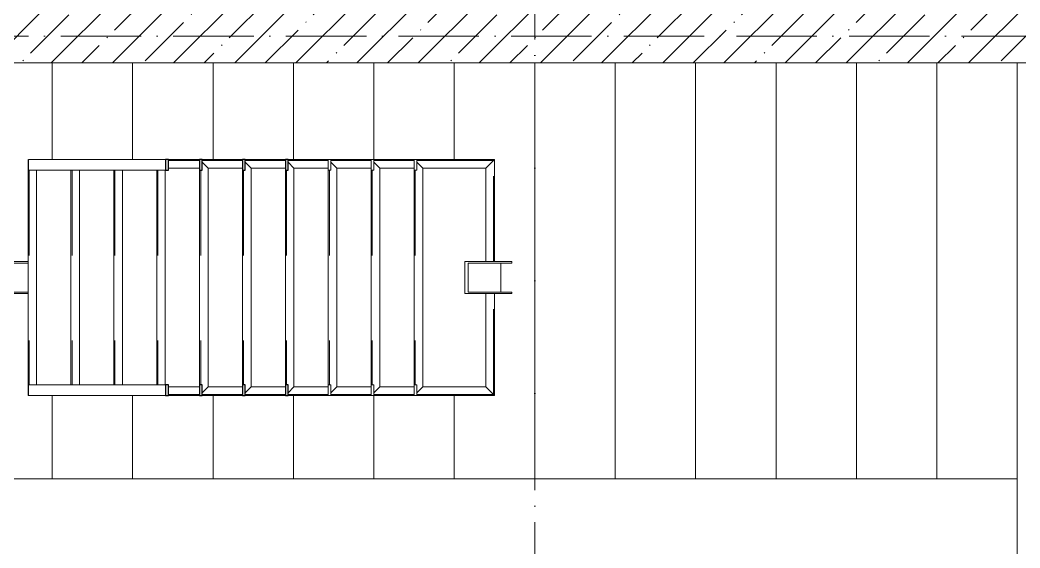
# Model space of a CAD drawing. Header units: millimetres. Extents: x -213536 to 1564669, y 70501 to 942238.
# Drawn here: x 633451 to 637182, y 286204 to 288172 of the extents above; entities that cross this region are included whole.
import ezdxf

# ---------------------------------------------------------------- set-up
doc = ezdxf.new("R2010")
doc.units = ezdxf.units.MM
doc.linetypes.add('50_200_ШТРИХ_1Т_ш5_п1_п1_', pattern=[700, 500, -100, 0, -100])
doc.linetypes.add('Штрих', pattern=[635, 317.5, -317.5])
for name, color, linetype, lineweight in [('A-GENM-____-HDLN', 7, 'Штрих', 9), ('A-GENM-____-MCUT', 7, 'Continuous', 25), ('A-GENM-____-OTLN', 7, 'Continuous', 9), ('A-WALL-____-MCUT-1', 7, 'Continuous', 9), ('A-WALL-____-PATT-1', 7, 'Continuous', 9), ('S-GRID-____-OTLN-1', 7, '50_200_ШТРИХ_1Т_ш5_п1_п1_', 9), ('S-STRS-____-OTLN-1', 7, 'Continuous', 9)]:
    doc.layers.add(name, color=color, linetype=linetype, lineweight=lineweight)
pattern_1 = [(45, (549721.47, 286281.11), (-114.04925, 114.04925), []), (45, (549835.52, 286281.11), (-114.04925, 114.04925), [201.612, -40.322, 3.353, -36.97])]

# ---------------------------------------------------------------- blocks, each defined once
blk = doc.blocks.new('ОМ_Труба_ГОСТ 8639-82 - ОМ_Труба_ГОСТ 8639-82-26350154-АР1_План отверстий 3 этажа в осях 1-64_А-ГГ')
at = {"layer": 'A-GENM-____-OTLN'}
for p, q in [((19689.1, 44821), (19689.1, 44941)), ((19689.1, 44941), (19864.1, 44941)), ((19864.1, 44935), (19701.2, 44935)), ((19701.2, 44935), (19701.2, 44827)), ((19824, 44935), (19824, 44827)), ((19864.1, 44941), (19864.1, 44935)), ((19864.1, 44821), (19689.1, 44821)), ((19701.2, 44827), (19864.1, 44827)), ((19864.1, 44827), (19864.1, 44821))]:
    blk.add_line(p, q, dxfattribs=at)
blk = doc.blocks.new('ОМ_Уголок_ГОСТ 8509-93 - ОМ_Уголок_ГОСТ 8509-93-26349651-АР1_План отверстий 3 этажа в осях 1-64_А-ГГ')
at = {"layer": 'A-GENM-____-HDLN'}
for p, q in [((4, -4), (380, -4)), ((500, -4), (876, -4))]:
    blk.add_line(p, q, dxfattribs=at)
at = {"layer": 'A-GENM-____-OTLN'}
for p, q in [((380, 0), (0, 0)), ((32, -32), (0, 0)), ((32, -32), (380, -32)), ((880, 0), (500, 0)), ((500, -32), (848, -32)), ((880, 0), (848, -32))]:
    blk.add_line(p, q, dxfattribs=at)
blk = doc.blocks.new('ОМ_Уголок_ГОСТ 8509-93 - ОМ_Уголок_ГОСТ 8509-93-V88-АР1_План отверстий 3 этажа в осях 1-64_А-ГГ')
at = {"layer": 'A-GENM-____-HDLN'}
blk.add_line((40, -4), (840, -4), dxfattribs=at)
at = {"layer": 'A-GENM-____-OTLN'}
for p, q in [((32, -32), (10, -10)), ((32, -32), (848, -32)), ((840, 0), (40, 0)), ((870, -10), (848, -32))]:
    blk.add_line(p, q, dxfattribs=at)
blk = doc.blocks.new('ОМ_Уголок_ГОСТ 8509-93 - ОМ_Уголок_ГОСТ 8509-93-19082047-АР1_План отверстий 3 этажа в осях 1-64_А-ГГ')
at = {"layer": 'A-GENM-____-HDLN'}
blk.add_line((10, -4), (296, -4), dxfattribs=at)
at = {"layer": 'A-GENM-____-OTLN'}
for p, q in [((300, 0), (10, 0)), ((32, -32), (10, -10)), ((32, -32), (268, -32)), ((300, 0), (268, -32))]:
    blk.add_line(p, q, dxfattribs=at)
blk = doc.blocks.new('ОМ_Уголок_ГОСТ 8509-93 - ОМ_Уголок_ГОСТ 8509-93-V89-АР1_План отверстий 3 этажа в осях 1-64_А-ГГ')
at = {"layer": 'A-GENM-____-HDLN'}
blk.add_line((4, -4), (290, -4), dxfattribs=at)
at = {"layer": 'A-GENM-____-OTLN'}
for p, q in [((290, 0), (0, 0)), ((32, -32), (0, 0)), ((32, -32), (268, -32)), ((290, -10), (268, -32))]:
    blk.add_line(p, q, dxfattribs=at)
blk = doc.blocks.new('ОМ_Уголок_ГОСТ 8509-93 - ОМ_Уголок_ГОСТ 8509-93-V90-АР1_План отверстий 3 этажа в осях 1-64_А-ГГ')
at = {"layer": 'A-GENM-____-HDLN'}
blk.add_line((10, -4), (160, -4), dxfattribs=at)
at = {"layer": 'A-GENM-____-OTLN'}
for p, q in [((160, 0), (10, 0)), ((32, -32), (10, -10)), ((32, -32), (160, -32))]:
    blk.add_line(p, q, dxfattribs=at)
blk = doc.blocks.new('ОМ_Уголок_ГОСТ 8509-93 - ОМ_Уголок_ГОСТ 8509-93-V91-АР1_План отверстий 3 этажа в осях 1-64_А-ГГ')
at = {"layer": 'A-GENM-____-HDLN'}
blk.add_line((140, -4), (290, -4), dxfattribs=at)
at = {"layer": 'A-GENM-____-OTLN'}
for p, q in [((290, 0), (140, 0)), ((140, -32), (268, -32)), ((290, -10), (268, -32))]:
    blk.add_line(p, q, dxfattribs=at)
blk = doc.blocks.new('ОМ_Уголок_ГОСТ 8509-93 - ОМ_Уголок_ГОСТ 8509-93-V92-АР1_План отверстий 3 этажа в осях 1-64_А-ГГ')
at = {"layer": 'A-GENM-____-HDLN'}
blk.add_line((40, -4), (840, -4), dxfattribs=at)
at = {"layer": 'A-GENM-____-OTLN'}
for p, q in [((840, 0), (40, 0)), ((40, -32), (840, -32))]:
    blk.add_line(p, q, dxfattribs=at)
blk = doc.blocks.new('ОМ_Уголок_ГОСТ 8509-93 - ОМ_Уголок_ГОСТ 8509-93-V93-АР1_План отверстий 3 этажа в осях 1-64_А-ГГ')
at = {"layer": 'A-GENM-____-HDLN'}
blk.add_line((44.3, -4), (160, -4), dxfattribs=at)
at = {"layer": 'A-GENM-____-OTLN'}
for p, q in [((160, 0), (44.3, 0)), ((44.3, -32), (160, -32))]:
    blk.add_line(p, q, dxfattribs=at)
blk = doc.blocks.new('ОМ_Уголок_ГОСТ 8509-93 - ОМ_Уголок_ГОСТ 8509-93-V94-АР1_План отверстий 3 этажа в осях 1-64_А-ГГ')
at = {"layer": 'A-GENM-____-HDLN'}
blk.add_line((140, -4), (255.7, -4), dxfattribs=at)
at = {"layer": 'A-GENM-____-OTLN'}
for p, q in [((255.7, 0), (140, 0)), ((140, -32), (255.7, -32))]:
    blk.add_line(p, q, dxfattribs=at)
blk = doc.blocks.new('ОМ_Уголок_ГОСТ 8509-93 - ОМ_Уголок_ГОСТ 8509-93-V95-АР1_План отверстий 3 этажа в осях 1-64_А-ГГ')
at = {"layer": 'A-GENM-____-HDLN'}
blk.add_line((40, -4), (840, -4), dxfattribs=at)
at = {"layer": 'A-GENM-____-OTLN'}
for p, q in [((840, 0), (0, 0)), ((1.3, -1.3), (0, 0)), ((40, -32), (840, -32))]:
    blk.add_line(p, q, dxfattribs=at)
blk = doc.blocks.new('ОМ_Труба_ГОСТ 8639-82 - ОМ_Труба_ГОСТ 8639-82-26527904-АР1_План отверстий 3 этажа в осях 1-64_А-ГГ')
at = {"layer": 'A-GENM-____-HDLN'}
for p, q in [((18060, 44935), (17861.5, 44935)), ((18060, 44827), (17861.5, 44827))]:
    blk.add_line(p, q, dxfattribs=at)
at = {"layer": 'A-GENM-____-OTLN'}
for p, q in [((18060, 44941), (17861.5, 44941)), ((18060, 44821), (17861.5, 44821))]:
    blk.add_line(p, q, dxfattribs=at)
blk = doc.blocks.new('ОМ_Полоса_Трапеция прямоугольная_Прокат_ГОСТ 103-2006 - ОМ_Полоса_Трапеция прямоугольная_Прокат_ГОСТ 103-2006-19082130-АР1_План отверстий 3 этажа в осях 1-64_А-ГГ')
at = {"layer": 'A-GENM-____-OTLN'}
for p, q in [((19500, 45321), (19510, 45321)), ((19500, 45281), (19500, 45321)), ((19510, 45321), (19510, 45281)), ((19510, 45281), (19500, 45281))]:
    blk.add_line(p, q, dxfattribs=at)
blk = doc.blocks.new('ОМ_Полоса_Трапеция прямоугольная_Прокат_ГОСТ 103-2006 - ОМ_Полоса_Трапеция прямоугольная_Прокат_ГОСТ 103-2006-V96-АР1_План отверстий 3 этажа в осях 1-64_А-ГГ')
at = {"layer": 'A-GENM-____-MCUT'}
for p, q in [((19030, 45321), (19020, 45321)), ((19020, 45321), (19020, 45281)), ((19030, 45281), (19030, 45321)), ((19020, 45281), (19030, 45281))]:
    blk.add_line(p, q, dxfattribs=at)
blk = doc.blocks.new('ОМ_Полоса_Трапеция прямоугольная_Прокат_ГОСТ 103-2006 - ОМ_Полоса_Трапеция прямоугольная_Прокат_ГОСТ 103-2006-V97-АР1_План отверстий 3 этажа в осях 1-64_А-ГГ')
at = {"layer": 'A-GENM-____-MCUT'}
for p, q in [((18870, 45321), (18860, 45321)), ((18860, 45321), (18860, 45281)), ((18870, 45281), (18870, 45321)), ((18860, 45281), (18870, 45281))]:
    blk.add_line(p, q, dxfattribs=at)
blk = doc.blocks.new('ОМ_Полоса_Трапеция прямоугольная_Прокат_ГОСТ 103-2006 - ОМ_Полоса_Трапеция прямоугольная_Прокат_ГОСТ 103-2006-V98-АР1_План отверстий 3 этажа в осях 1-64_А-ГГ')
at = {"layer": 'A-GENM-____-MCUT'}
for p, q in [((18710, 45321), (18700, 45321)), ((18700, 45321), (18700, 45281)), ((18710, 45281), (18710, 45321)), ((18700, 45281), (18710, 45281))]:
    blk.add_line(p, q, dxfattribs=at)
blk = doc.blocks.new('ОМ_Полоса_Прокат_ГОСТ 103-2006 - ОМ_Полоса_Прокат_ГОСТ 103-2006-20723456-АР1_План отверстий 3 этажа в осях 1-64_А-ГГ')
at = {"layer": 'A-GENM-____-MCUT'}
for p, q in [((18584.3, 45321), (18572.8, 45321)), ((18572.8, 45321), (18572.8, 45281)), ((18584.3, 45281), (18584.3, 45321)), ((18572.8, 45281), (18584.3, 45281))]:
    blk.add_line(p, q, dxfattribs=at)
at = {"layer": 'A-GENM-____-OTLN'}
for p, q in [((18061.3, 45281), (18061.3, 45321)), ((18061.3, 45321), (18572.8, 45321)), ((18572.8, 45281), (18061.3, 45281))]:
    blk.add_line(p, q, dxfattribs=at)
blk = doc.blocks.new('ОМ_Полоса_Трапеция прямоугольная_Прокат_ГОСТ 103-2006 - ОМ_Полоса_Трапеция прямоугольная_Прокат_ГОСТ 103-2006-19082170-АР1_План отверстий 3 этажа в осях 1-64_А-ГГ')
at = {"layer": 'A-GENM-____-OTLN'}
for p, q in [((19500, 44481), (19510, 44481)), ((19500, 44441), (19500, 44481)), ((19510, 44481), (19510, 44441)), ((19510, 44441), (19500, 44441))]:
    blk.add_line(p, q, dxfattribs=at)
blk = doc.blocks.new('ОМ_Полоса_Трапеция прямоугольная_Прокат_ГОСТ 103-2006 - ОМ_Полоса_Трапеция прямоугольная_Прокат_ГОСТ 103-2006-V99-АР1_План отверстий 3 этажа в осях 1-64_А-ГГ')
at = {"layer": 'A-GENM-____-MCUT'}
for p, q in [((19030, 44481), (19020, 44481)), ((19020, 44481), (19020, 44441)), ((19030, 44441), (19030, 44481)), ((19020, 44441), (19030, 44441))]:
    blk.add_line(p, q, dxfattribs=at)
blk = doc.blocks.new('ОМ_Полоса_Трапеция прямоугольная_Прокат_ГОСТ 103-2006 - ОМ_Полоса_Трапеция прямоугольная_Прокат_ГОСТ 103-2006-V100-АР1_План отверстий 3 этажа в осях 1-64_А-ГГ')
at = {"layer": 'A-GENM-____-MCUT'}
for p, q in [((18870, 44481), (18860, 44481)), ((18860, 44481), (18860, 44441)), ((18870, 44441), (18870, 44481)), ((18860, 44441), (18870, 44441))]:
    blk.add_line(p, q, dxfattribs=at)
blk = doc.blocks.new('ОМ_Полоса_Трапеция прямоугольная_Прокат_ГОСТ 103-2006 - ОМ_Полоса_Трапеция прямоугольная_Прокат_ГОСТ 103-2006-V101-АР1_План отверстий 3 этажа в осях 1-64_А-ГГ')
at = {"layer": 'A-GENM-____-MCUT'}
for p, q in [((18710, 44481), (18700, 44481)), ((18700, 44481), (18700, 44441)), ((18710, 44441), (18710, 44481)), ((18700, 44441), (18710, 44441))]:
    blk.add_line(p, q, dxfattribs=at)
blk = doc.blocks.new('ОМ_Полоса_Прокат_ГОСТ 103-2006 - ОМ_Полоса_Прокат_ГОСТ 103-2006-19082171-АР1_План отверстий 3 этажа в осях 1-64_А-ГГ')
at = {"layer": 'A-GENM-____-OTLN'}
for p, q in [((18060, 44481), (18060, 44441)), ((18061.3, 44481), (18060, 44481)), ((18060, 44441), (18061.3, 44441))]:
    blk.add_line(p, q, dxfattribs=at)
blk = doc.blocks.new('ОМ_Полоса_Прокат_ГОСТ 103-2006 - ОМ_Полоса_Прокат_ГОСТ 103-2006-20723498-АР1_План отверстий 3 этажа в осях 1-64_А-ГГ')
at = {"layer": 'A-GENM-____-MCUT'}
for p, q in [((18584.3, 44481), (18572.8, 44481)), ((18572.8, 44481), (18572.8, 44441)), ((18584.3, 44441), (18584.3, 44481)), ((18572.8, 44441), (18584.3, 44441))]:
    blk.add_line(p, q, dxfattribs=at)
at = {"layer": 'A-GENM-____-OTLN'}
for p, q in [((18061.3, 44441), (18061.3, 44481)), ((18061.3, 44481), (18572.8, 44481)), ((18572.8, 44441), (18061.3, 44441))]:
    blk.add_line(p, q, dxfattribs=at)

msp = doc.modelspace()

# ---------------------------------------------------------------- hatches: boundary and pattern name
at = {"layer": 'A-WALL-____-PATT-1'}
h = msp.add_hatch(dxfattribs=at)
h.set_pattern_fill('FP_38', color=256, style=0, pattern_type=2)
h.set_pattern_definition(pattern_1)
h.paths.add_polyline_path([(633521.5, 288012.2), (633521.5, 292112.2), (633271.5, 292112.2), (633271.5, 288012.2)], flags=0)
h = msp.add_hatch(dxfattribs=at)
h.set_pattern_fill('FP_38', color=256, style=0, pattern_type=2)
h.set_pattern_definition(pattern_1)
h.paths.add_polyline_path([(638721.5, 288012.2), (638721.5, 288262.2), (633521.5, 288262.2), (633521.5, 288012.2), (638081, 288012.2)], flags=0)

# ---------------------------------------------------------------- linework, layer by layer
at = {"layer": 'A-WALL-____-MCUT-1'}
msp.add_line((633271.5, 288012.2), (638721.5, 288012.2), dxfattribs=at)
at = {"layer": 'S-GRID-____-OTLN-1', "color": 251, "ltscale": 0.6, "true_color": 0x636466}
for p, q in [((635371.5, 281798.5), (635371.5, 292816.1)), ((653647.9, 288112.2), (545052.7, 288112.2))]:
    msp.add_line(p, q, dxfattribs=at)
at = {"layer": 'S-STRS-____-OTLN-1'}
for p, q in [((633571.5, 288012.2), (633571.5, 287652.2)), ((633571.5, 288012.2), (633571.5, 287652.2)), ((633871.5, 288012.2), (633871.5, 287652.2)), ((633871.5, 288012.2), (633871.5, 287652.2)), ((634171.5, 288012.2), (634171.5, 287652.2)), ((634171.5, 288012.2), (634171.5, 287652.2)), ((634471.5, 288012.2), (634471.5, 287652.2)), ((634471.5, 288012.2), (634471.5, 287652.2)), ((634771.5, 288012.2), (634771.5, 287652.2)), ((634771.5, 288012.2), (634771.5, 287652.2)), ((635071.5, 288012.2), (635071.5, 287652.2)), ((635071.5, 288012.2), (635071.5, 287652.2)), ((635371.5, 288012.2), (635371.5, 286462.2)), ((635371.5, 288012.2), (635371.5, 286462.2)), ((635671.5, 288012.2), (635671.5, 286462.2)), ((635671.5, 288012.2), (635671.5, 286462.2)), ((635971.5, 288012.2), (635971.5, 286462.2)), ((635971.5, 288012.2), (635971.5, 286462.2)), ((636271.5, 288012.2), (636271.5, 286462.2)), ((636271.5, 288012.2), (636271.5, 286462.2)), ((636571.5, 288012.2), (636571.5, 286462.2)), ((636571.5, 288012.2), (636571.5, 286462.2)), ((636871.5, 288012.2), (636871.5, 286462.2)), ((636871.5, 288012.2), (636871.5, 286462.2)), ((637171.5, 288012.2), (637171.5, 286462.2)), ((637171.5, 288012.2), (637171.5, 286462.2)), ((633571.5, 286772.2), (633571.5, 286462.2)), ((633571.5, 286772.2), (633571.5, 286462.2)), ((633871.5, 286772.2), (633871.5, 286462.2)), ((633871.5, 286772.2), (633871.5, 286462.2)), ((634171.5, 286772.2), (634171.5, 286462.2)), ((634171.5, 286772.2), (634171.5, 286462.2)), ((634471.5, 286772.2), (634471.5, 286462.2)), ((634471.5, 286772.2), (634471.5, 286462.2)), ((634771.5, 286772.2), (634771.5, 286462.2)), ((634771.5, 286772.2), (634771.5, 286462.2)), ((635071.5, 286772.2), (635071.5, 286462.2)), ((635071.5, 286772.2), (635071.5, 286462.2)), ((633271.5, 286462.2), (633571.5, 286462.2)), ((633571.5, 286462.2), (633871.5, 286462.2)), ((633871.5, 286462.2), (634171.5, 286462.2)), ((634171.5, 286462.2), (634471.5, 286462.2)), ((634471.5, 286462.2), (634771.5, 286462.2)), ((634771.5, 286462.2), (635071.5, 286462.2)), ((635071.5, 286462.2), (635371.5, 286462.2)), ((635371.5, 286462.2), (635671.5, 286462.2)), ((635671.5, 286462.2), (635971.5, 286462.2)), ((635971.5, 286462.2), (636271.5, 286462.2)), ((636271.5, 286462.2), (636571.5, 286462.2)), ((636571.5, 286462.2), (636871.5, 286462.2)), ((636871.5, 286462.2), (637171.5, 286462.2)), ((637171.5, 286462.2), (637171.5, 286162.2))]:
    msp.add_line(p, q, dxfattribs=at)

# ---------------------------------------------------------------- block references
at = {"layer": 'A-GENM-____-OTLN', "extrusion": (0, 0, -1)}
for name, p, rotation in [('ОМ_Уголок_ГОСТ 8509-93 - ОМ_Уголок_ГОСТ 8509-93-V95-АР1_План отверстий 3 этажа в осях 1-64_А-ГГ', (-633481.5, 287652.2), 269.9999999999989), ('ОМ_Уголок_ГОСТ 8509-93 - ОМ_Уголок_ГОСТ 8509-93-V88-АР1_План отверстий 3 этажа в осях 1-64_А-ГГ', (-634121.5, 287652.2), 269.9999999999989), ('ОМ_Уголок_ГОСТ 8509-93 - ОМ_Уголок_ГОСТ 8509-93-V88-АР1_План отверстий 3 этажа в осях 1-64_А-ГГ', (-634281.5, 287652.2), 269.9999999999989), ('ОМ_Уголок_ГОСТ 8509-93 - ОМ_Уголок_ГОСТ 8509-93-V88-АР1_План отверстий 3 этажа в осях 1-64_А-ГГ', (-634441.5, 287652.2), 269.9999999999989), ('ОМ_Уголок_ГОСТ 8509-93 - ОМ_Уголок_ГОСТ 8509-93-V88-АР1_План отверстий 3 этажа в осях 1-64_А-ГГ', (-634601.5, 287652.2), 269.9999999999989), ('ОМ_Уголок_ГОСТ 8509-93 - ОМ_Уголок_ГОСТ 8509-93-V88-АР1_План отверстий 3 этажа в осях 1-64_А-ГГ', (-634761.5, 287652.2), 269.9999999999989), ('ОМ_Уголок_ГОСТ 8509-93 - ОМ_Уголок_ГОСТ 8509-93-V88-АР1_План отверстий 3 этажа в осях 1-64_А-ГГ', (-634921.5, 287652.2), 269.9999999999989), ('ОМ_Уголок_ГОСТ 8509-93 - ОМ_Уголок_ГОСТ 8509-93-26349651-АР1_План отверстий 3 этажа в осях 1-64_А-ГГ', (-635221.5, 286772.2), 89.99999999999908), ('ОМ_Уголок_ГОСТ 8509-93 - ОМ_Уголок_ГОСТ 8509-93-V92-АР1_План отверстий 3 этажа в осях 1-64_А-ГГ', (-633641.5, 287652.2), 269.9999999999989), ('ОМ_Уголок_ГОСТ 8509-93 - ОМ_Уголок_ГОСТ 8509-93-V92-АР1_План отверстий 3 этажа в осях 1-64_А-ГГ', (-633801.5, 287652.2), 269.9999999999989), ('ОМ_Уголок_ГОСТ 8509-93 - ОМ_Уголок_ГОСТ 8509-93-V92-АР1_План отверстий 3 этажа в осях 1-64_А-ГГ', (-633961.5, 287652.2), 269.9999999999989), ('ОМ_Уголок_ГОСТ 8509-93 - ОМ_Уголок_ГОСТ 8509-93-V93-АР1_План отверстий 3 этажа в осях 1-64_А-ГГ', (-633961.5, 286772.2), 180), ('ОМ_Уголок_ГОСТ 8509-93 - ОМ_Уголок_ГОСТ 8509-93-V90-АР1_План отверстий 3 этажа в осях 1-64_А-ГГ', (-634121.5, 286772.2), 180), ('ОМ_Уголок_ГОСТ 8509-93 - ОМ_Уголок_ГОСТ 8509-93-V90-АР1_План отверстий 3 этажа в осях 1-64_А-ГГ', (-634281.5, 286772.2), 180), ('ОМ_Уголок_ГОСТ 8509-93 - ОМ_Уголок_ГОСТ 8509-93-V90-АР1_План отверстий 3 этажа в осях 1-64_А-ГГ', (-634441.5, 286772.2), 180), ('ОМ_Уголок_ГОСТ 8509-93 - ОМ_Уголок_ГОСТ 8509-93-V90-АР1_План отверстий 3 этажа в осях 1-64_А-ГГ', (-634601.5, 286772.2), 180), ('ОМ_Уголок_ГОСТ 8509-93 - ОМ_Уголок_ГОСТ 8509-93-V90-АР1_План отверстий 3 этажа в осях 1-64_А-ГГ', (-634761.5, 286772.2), 180), ('ОМ_Уголок_ГОСТ 8509-93 - ОМ_Уголок_ГОСТ 8509-93-19082047-АР1_План отверстий 3 этажа в осях 1-64_А-ГГ', (-634921.5, 286772.2), 180)]:
    msp.add_blockref(name, p, dxfattribs=dict(at, rotation=rotation))
at = {"layer": 'A-GENM-____-OTLN'}
for name, p in [('ОМ_Полоса_Прокат_ГОСТ 103-2006 - ОМ_Полоса_Прокат_ГОСТ 103-2006-20723456-АР1_План отверстий 3 этажа в осях 1-64_А-ГГ', (615421.5, 242331.1)), ('ОМ_Полоса_Трапеция прямоугольная_Прокат_ГОСТ 103-2006 - ОМ_Полоса_Трапеция прямоугольная_Прокат_ГОСТ 103-2006-V98-АР1_План отверстий 3 этажа в осях 1-64_А-ГГ', (615421.5, 242331.1)), ('ОМ_Полоса_Трапеция прямоугольная_Прокат_ГОСТ 103-2006 - ОМ_Полоса_Трапеция прямоугольная_Прокат_ГОСТ 103-2006-V97-АР1_План отверстий 3 этажа в осях 1-64_А-ГГ', (615421.5, 242331.1)), ('ОМ_Полоса_Трапеция прямоугольная_Прокат_ГОСТ 103-2006 - ОМ_Полоса_Трапеция прямоугольная_Прокат_ГОСТ 103-2006-V96-АР1_План отверстий 3 этажа в осях 1-64_А-ГГ', (615421.5, 242331.1)), ('ОМ_Полоса_Трапеция прямоугольная_Прокат_ГОСТ 103-2006 - ОМ_Полоса_Трапеция прямоугольная_Прокат_ГОСТ 103-2006-19082130-АР1_План отверстий 3 этажа в осях 1-64_А-ГГ', (615101.5, 242331.1)), ('ОМ_Полоса_Трапеция прямоугольная_Прокат_ГОСТ 103-2006 - ОМ_Полоса_Трапеция прямоугольная_Прокат_ГОСТ 103-2006-19082130-АР1_План отверстий 3 этажа в осях 1-64_А-ГГ', (615261.5, 242331.1)), ('ОМ_Полоса_Трапеция прямоугольная_Прокат_ГОСТ 103-2006 - ОМ_Полоса_Трапеция прямоугольная_Прокат_ГОСТ 103-2006-19082130-АР1_План отверстий 3 этажа в осях 1-64_А-ГГ', (615421.5, 242331.1)), ('ОМ_Труба_ГОСТ 8639-82 - ОМ_Труба_ГОСТ 8639-82-26527904-АР1_План отверстий 3 этажа в осях 1-64_А-ГГ', (615421.5, 242331.1)), ('ОМ_Труба_ГОСТ 8639-82 - ОМ_Труба_ГОСТ 8639-82-26350154-АР1_План отверстий 3 этажа в осях 1-64_А-ГГ', (615421.5, 242331.1)), ('ОМ_Полоса_Прокат_ГОСТ 103-2006 - ОМ_Полоса_Прокат_ГОСТ 103-2006-19082171-АР1_План отверстий 3 этажа в осях 1-64_А-ГГ', (615421.5, 242331.1)), ('ОМ_Полоса_Прокат_ГОСТ 103-2006 - ОМ_Полоса_Прокат_ГОСТ 103-2006-20723498-АР1_План отверстий 3 этажа в осях 1-64_А-ГГ', (615421.5, 242331.1)), ('ОМ_Полоса_Трапеция прямоугольная_Прокат_ГОСТ 103-2006 - ОМ_Полоса_Трапеция прямоугольная_Прокат_ГОСТ 103-2006-V101-АР1_План отверстий 3 этажа в осях 1-64_А-ГГ', (615421.5, 242331.1)), ('ОМ_Полоса_Трапеция прямоугольная_Прокат_ГОСТ 103-2006 - ОМ_Полоса_Трапеция прямоугольная_Прокат_ГОСТ 103-2006-V100-АР1_План отверстий 3 этажа в осях 1-64_А-ГГ', (615421.5, 242331.1)), ('ОМ_Полоса_Трапеция прямоугольная_Прокат_ГОСТ 103-2006 - ОМ_Полоса_Трапеция прямоугольная_Прокат_ГОСТ 103-2006-V99-АР1_План отверстий 3 этажа в осях 1-64_А-ГГ', (615421.5, 242331.1)), ('ОМ_Полоса_Трапеция прямоугольная_Прокат_ГОСТ 103-2006 - ОМ_Полоса_Трапеция прямоугольная_Прокат_ГОСТ 103-2006-19082170-АР1_План отверстий 3 этажа в осях 1-64_А-ГГ', (615101.5, 242331.1)), ('ОМ_Полоса_Трапеция прямоугольная_Прокат_ГОСТ 103-2006 - ОМ_Полоса_Трапеция прямоугольная_Прокат_ГОСТ 103-2006-19082170-АР1_План отверстий 3 этажа в осях 1-64_А-ГГ', (615261.5, 242331.1)), ('ОМ_Полоса_Трапеция прямоугольная_Прокат_ГОСТ 103-2006 - ОМ_Полоса_Трапеция прямоугольная_Прокат_ГОСТ 103-2006-19082170-АР1_План отверстий 3 этажа в осях 1-64_А-ГГ', (615421.5, 242331.1))]:
    msp.add_blockref(name, p, dxfattribs=at)
at = {"layer": 'A-GENM-____-OTLN', "extrusion": (0, 0, -1)}
for name, p in [('ОМ_Уголок_ГОСТ 8509-93 - ОМ_Уголок_ГОСТ 8509-93-V94-АР1_План отверстий 3 этажа в осях 1-64_А-ГГ', (-634261.5, 287652.2)), ('ОМ_Уголок_ГОСТ 8509-93 - ОМ_Уголок_ГОСТ 8509-93-V91-АР1_План отверстий 3 этажа в осях 1-64_А-ГГ', (-634421.5, 287652.2)), ('ОМ_Уголок_ГОСТ 8509-93 - ОМ_Уголок_ГОСТ 8509-93-V91-АР1_План отверстий 3 этажа в осях 1-64_А-ГГ', (-634581.5, 287652.2)), ('ОМ_Уголок_ГОСТ 8509-93 - ОМ_Уголок_ГОСТ 8509-93-V91-АР1_План отверстий 3 этажа в осях 1-64_А-ГГ', (-634741.5, 287652.2)), ('ОМ_Уголок_ГОСТ 8509-93 - ОМ_Уголок_ГОСТ 8509-93-V91-АР1_План отверстий 3 этажа в осях 1-64_А-ГГ', (-634901.5, 287652.2)), ('ОМ_Уголок_ГОСТ 8509-93 - ОМ_Уголок_ГОСТ 8509-93-V91-АР1_План отверстий 3 этажа в осях 1-64_А-ГГ', (-635061.5, 287652.2)), ('ОМ_Уголок_ГОСТ 8509-93 - ОМ_Уголок_ГОСТ 8509-93-V89-АР1_План отверстий 3 этажа в осях 1-64_А-ГГ', (-635221.5, 287652.2))]:
    msp.add_blockref(name, p, dxfattribs=at)

doc.saveas('drawing.dxf')
